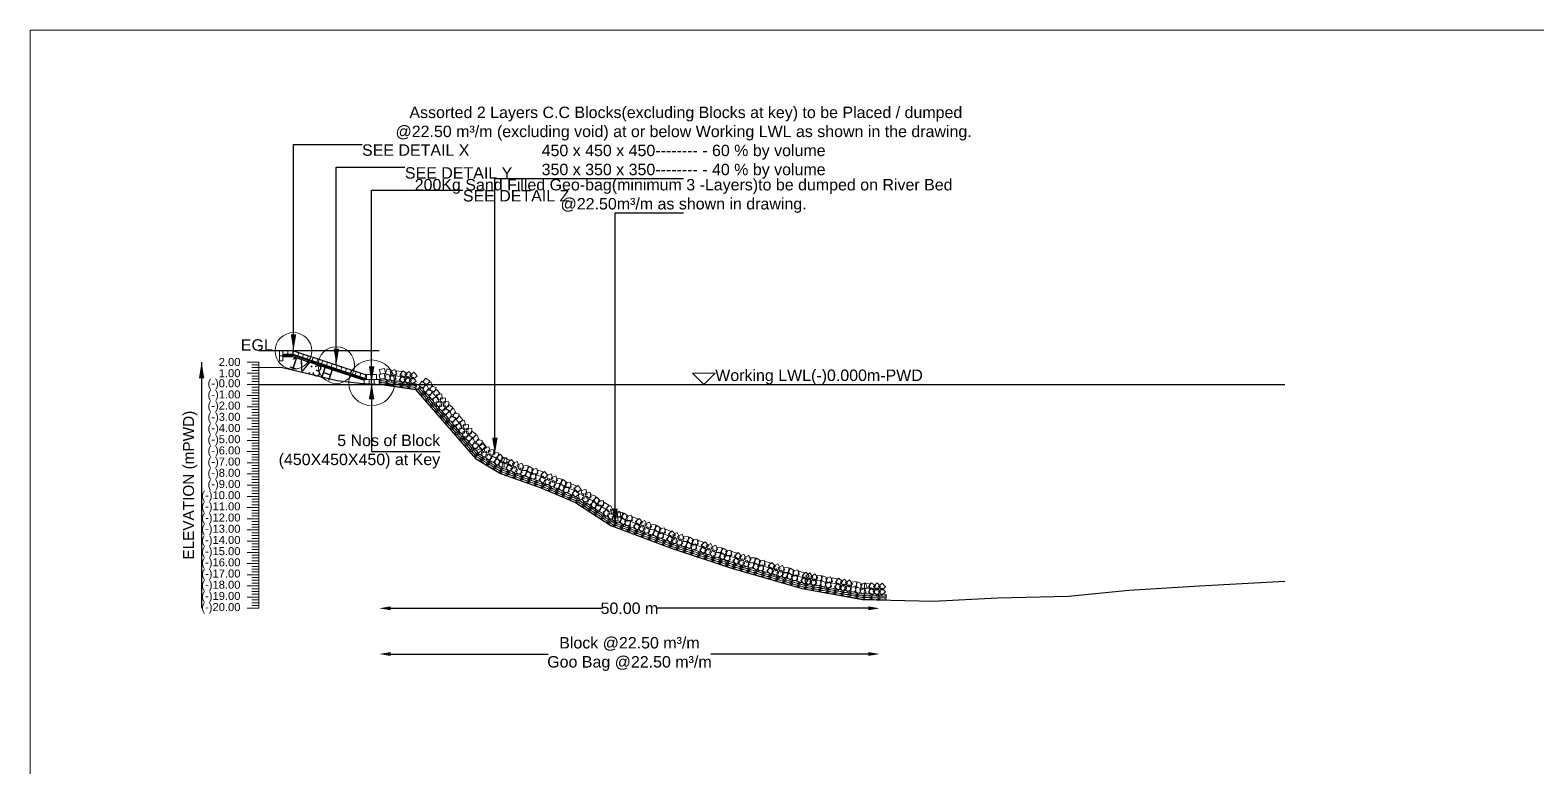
# Model space of a CAD drawing. Header units: inches. Extents: x 89000 to 845017, y -7071 to 0.
# Drawn here: x 640000 to 646595, y -3229 to 0 of the extents above; entities that cross this region are included whole.
import ezdxf

# ---------------------------------------------------------------- set-up
doc = ezdxf.new("R2010")
doc.units = ezdxf.units.IN
doc.header["$LTSCALE"] = 7
doc.header["$MEASUREMENT"] = 0
doc.header["$PDMODE"] = 3
for name, color, linetype, lineweight in [('Cross Section Labels', 7, 'Continuous', 9), ('Existing_Bed_Level for Xsection', 7, 'Continuous', 25), ('Long Section Labels', 7, 'Continuous', 9)]:
    doc.layers.add(name, color=color, linetype=linetype, lineweight=lineweight)
doc.styles.get("Standard").update_dxf_attribs({"font": 'arial.ttf'})
doc.dimstyles.new('Appron Lebeling Style', dxfattribs={"dimtxt": 50, "dimasz": 50, "dimexe": 0.18, "dimexo": 0.0625, "dimgap": 0.09, "dimtad": 0, "dimtih": 1, "dimtoh": 1, "dimdec": 4, "dimzin": 0, "dimdsep": 46, "dimtxsty": 'Standard', "dimcen": 0.09, "dimse1": 1, "dimse2": 1, "dimadec": 0, "dimazin": 0, "dimtfac": 1, "dimtdec": 4, "dimtofl": 0, "dimtmove": 0, "dimatfit": 3, "dimfxl": 1, "dimtolj": 1, "dimtzin": 0, "dimarcsym": 0})
doc.dimstyles.get("Standard").update_dxf_attribs({"dimtxt": 0.18, "dimasz": 0.18, "dimexe": 0.18, "dimexo": 0.0625, "dimgap": 0.09, "dimtad": 0, "dimtih": 1, "dimtoh": 1, "dimdec": 4, "dimzin": 0, "dimdsep": 46, "dimtxsty": 'Standard', "dimcen": 0.09, "dimadec": 0, "dimazin": 0, "dimtfac": 1, "dimtdec": 4, "dimtofl": 0, "dimtmove": 0, "dimatfit": 3, "dimfxl": 1, "dimtolj": 1, "dimtzin": 0, "dimarcsym": 0})

# ---------------------------------------------------------------- blocks, each defined once
blk = doc.blocks.new('*D329')
at = {"layer": 'Cross Section Labels', "color": 0, "lineweight": -2, "transparency": 16777216}
for p, q in [((641576.7, -2530.9), (642499, -2530.9)), ((643666.3, -2530.9), (642744.1, -2530.9))]:
    blk.add_line(p, q, dxfattribs=at)
at = {"layer": 'Cross Section Labels', "color": 0, "transparency": 16777216}
for points in [[(641576.7, -2522.5), (641576.7, -2539.2), (641526.7, -2530.9)], [(643666.3, -2522.5), (643666.3, -2539.2), (643716.3, -2530.9)]]:
    blk.add_solid(points, dxfattribs=at)
at = {"layer": 'Defpoints', "color": 0, "transparency": 16777216}
for p in [(641526.7, -1550.9), (643716.3, -2493.7), (643716.3, -2530.9)]:
    blk.add_point(p, dxfattribs=at)
at = {"layer": 'Cross Section Labels', "color": 0, "transparency": 16777216, "insert": (642621.5, -2530.9), "char_height": 50, "attachment_point": 5}
blk.add_mtext('\\A1;50.00 m', dxfattribs=at)
blk = doc.blocks.new('*D330')
at = {"layer": 'Cross Section Labels', "color": 0, "lineweight": -2, "transparency": 16777216}
for p, q in [((641576.7, -2730.9), (642265.9, -2730.9)), ((643666.3, -2730.9), (642977.2, -2730.9))]:
    blk.add_line(p, q, dxfattribs=at)
at = {"layer": 'Cross Section Labels', "color": 0, "transparency": 16777216}
for points in [[(641576.7, -2722.5), (641576.7, -2739.2), (641526.7, -2730.9)], [(643666.3, -2722.5), (643666.3, -2739.2), (643716.3, -2730.9)]]:
    blk.add_solid(points, dxfattribs=at)
at = {"layer": 'Defpoints', "color": 0, "transparency": 16777216}
for p in [(641526.7, -1550.9), (643716.3, -2493.7), (643716.3, -2730.9)]:
    blk.add_point(p, dxfattribs=at)
at = {"layer": 'Cross Section Labels', "color": 0, "transparency": 16777216, "insert": (642621.5, -2730.9), "char_height": 50, "attachment_point": 5}
blk.add_mtext('\\A1;Block @22.50 m³/m ^JGoo Bag @22.50 m³/m ', dxfattribs=at)

msp = doc.modelspace()

# ---------------------------------------------------------------- linework, layer by layer
at = {"layer": 'Cross Section Labels'}
for points in [[(640000, 0), (650000, 0), (650000, -7071), (640000, -7071)], [(642946.73561, -1550.87), (642996.73561, -1500.87), (642896.73561, -1500.87)]]:
    msp.add_lwpolyline(points, close=True, dxfattribs=at)
for centre, radius in [((641151.88561, -1403.87), 80), ((641339.31061, -1466.345), 80), ((641493.66061, -1543.52), 100)]:
    msp.add_circle(centre, radius, dxfattribs=at)
at = {"layer": 'Existing_Bed_Level for Xsection'}
for points in [[(641526.73561, -1403.87), (641000, -1403.87)], [(641471.61061, -1510.445), (641154.14868, -1404.62436), (641151.88561, -1403.87), (641149.50013, -1403.87), (641105.40013, -1403.87)], [(641105.40013, -1418.57), (641149.50013, -1418.57), (641471.61061, -1525.94016)], [(641105.40013, -1423.47), (641148.70497, -1423.47), (641464.75497, -1528.82)], [(641105.40013, -1428.37), (641147.90981, -1428.37), (641460.58561, -1532.59527)], [(641000, -1476.586), (641097.99732, -1475.802), (641244.99331, -1510.102), (641342.99063, -1533.475), (641440.98795, -1545.725), (641538.98527, -1551.605), (641685.98126, -1572.675), (641783.97858, -1685.375), (641948.36064, -1874.76), (642057.42595, -1940.42), (642230.32988, -2002.16), (642384.9399, -2067.82), (642539.59743, -2168.27), (642803.47045, -2267.74), (643067.34348, -2354.47), (643376.75694, -2444.63), (643640.62641, -2491.67), (643950.12033, -2500), (644232.03861, -2484.81), (644541.39947, -2477.95), (644805.27214, -2451.98), (645114.70341, -2432.38), (645487.72301, -2411.8)], [(641000, -1550.87), (645487.72301, -1550.87)]]:
    msp.add_lwpolyline(points, dxfattribs=at)
at = {"layer": 'Long Section Labels'}
for points in [[(641105.40013, -1403.87), (641090.70013, -1403.87), (641090.70013, -1425.92), (641105.40013, -1425.92)], [(641105.40013, -1425.92), (641090.70013, -1425.92), (641090.70013, -1447.97), (641105.40013, -1447.97)], [(641127.45013, -1403.87), (641105.40013, -1403.87), (641105.40013, -1418.57), (641127.45013, -1418.57)], [(641149.50013, -1403.87), (641127.45013, -1403.87), (641127.45013, -1418.57), (641149.50013, -1418.57)], [(641175.06714, -1411.59718), (641154.14868, -1404.62436), (641149.50013, -1418.57), (641170.41859, -1425.54282)], [(641195.98561, -1418.57), (641175.06714, -1411.59718), (641170.41859, -1425.54282), (641191.33706, -1432.51564)], [(641216.90408, -1425.54282), (641195.98561, -1418.57), (641191.33706, -1432.51564), (641212.25553, -1439.48847)], [(641237.82254, -1432.51564), (641216.90408, -1425.54282), (641212.25553, -1439.48847), (641233.17399, -1446.46129)], [(641258.74101, -1439.48847), (641237.82254, -1432.51564), (641233.17399, -1446.46129), (641254.09246, -1453.43411)], [(641279.65948, -1446.46129), (641258.74101, -1439.48847), (641254.09246, -1453.43411), (641275.01093, -1460.40693)], [(641300.57794, -1453.43411), (641279.65948, -1446.46129), (641275.01093, -1460.40693), (641295.92939, -1467.37976)], [(641321.49641, -1460.40693), (641300.57794, -1453.43411), (641295.92939, -1467.37976), (641316.84786, -1474.35258)], [(641342.41488, -1467.37976), (641321.49641, -1460.40693), (641316.84786, -1474.35258), (641337.76633, -1481.3254)], [(641363.33334, -1474.35258), (641342.41488, -1467.37976), (641337.76633, -1481.3254), (641358.68479, -1488.29822)], [(641384.25181, -1481.3254), (641363.33334, -1474.35258), (641358.68479, -1488.29822), (641379.60326, -1495.27104)], [(641405.17028, -1488.29822), (641384.25181, -1481.3254), (641379.60326, -1495.27104), (641400.52173, -1502.24387)], [(641426.08874, -1495.27104), (641405.17028, -1488.29822), (641400.52173, -1502.24387), (641421.44019, -1509.21669)], [(641447.00721, -1502.24387), (641426.08874, -1495.27104), (641421.44019, -1509.21669), (641442.35866, -1516.18951)], [(641467.92568, -1509.21669), (641447.00721, -1502.24387), (641442.35866, -1516.18951), (641463.27713, -1523.16233)], [(641493.66061, -1506.77), (641471.61061, -1506.77), (641471.61061, -1528.82), (641493.66061, -1528.82)], [(641515.71061, -1506.77), (641493.66061, -1506.77), (641493.66061, -1528.82), (641515.71061, -1528.82)], [(641548.48588, -1502.56662), (641526.88453, -1506.992), (641531.30991, -1528.59336), (641552.91127, -1524.16797)], [(641549.80654, -1480.5562), (641528.20519, -1484.98159), (641532.63057, -1506.58294), (641554.23193, -1502.15755)], [(641579.16167, -1513.10789), (641558.88997, -1504.43259), (641550.21468, -1524.70429), (641570.48637, -1533.37959)], [(641582.29028, -1491.28097), (641562.01858, -1482.60568), (641553.34329, -1502.87737), (641573.61498, -1511.55267)], [(641592.65515, -1507.70289), (641572.18328, -1515.89463), (641580.37502, -1536.36651), (641600.8469, -1528.17477)], [(641595.78376, -1485.87597), (641575.31189, -1494.06772), (641583.50363, -1514.53959), (641603.97551, -1506.34785)], [(641620.81977, -1515.81416), (641598.99285, -1512.68555), (641595.86424, -1534.51246), (641617.69116, -1537.64107)], [(641623.94838, -1493.98724), (641602.12146, -1490.85863), (641598.99285, -1512.68555), (641620.81977, -1515.81416)], [(641645.64844, -1526.42493), (641628.30193, -1512.8124), (641614.6894, -1530.15891), (641632.03591, -1543.77144)], [(641648.77705, -1504.59801), (641631.43054, -1490.98548), (641617.81801, -1508.33199), (641635.16452, -1521.94452)], [(641654.21425, -1515.98745), (641636.56276, -1529.20212), (641649.77743, -1546.85361), (641667.42892, -1533.63894)], [(641657.34286, -1494.16053), (641639.69137, -1507.37521), (641652.90604, -1525.02669), (641670.55753, -1511.81202)], [(641692.38621, -1514.92834), (641679.15748, -1497.28738), (641661.51653, -1510.51611), (641674.74525, -1528.15706)], [(641482.63561, -1528.82), (641460.58561, -1528.82), (641460.58561, -1550.87), (641482.63561, -1550.87)], [(641504.68561, -1528.82), (641482.63561, -1528.82), (641482.63561, -1550.87), (641504.68561, -1550.87)], [(641526.73561, -1528.82), (641504.68561, -1528.82), (641504.68561, -1550.87), (641526.73561, -1550.87)], [(641689.2576, -1536.75526), (641676.02887, -1519.1143), (641658.38792, -1532.34302), (641671.61664, -1549.98398)], [(641731.48452, -1549.53772), (641713.19998, -1537.21383), (641700.8761, -1555.49837), (641719.16064, -1567.82226)], [(641745.39079, -1574.23427), (641735.72581, -1554.41533), (641715.90686, -1564.08031), (641725.57185, -1583.89926)], [(641748.12377, -1535.0692), (641729.83923, -1522.74532), (641717.51535, -1541.02986), (641735.79989, -1553.35374)], [(641759.13417, -1578.96795), (641738.28875, -1571.77971), (641731.10051, -1592.62513), (641751.94594, -1599.81337)], [(641762.03004, -1559.76576), (641752.36506, -1539.94681), (641732.54611, -1549.6118), (641742.21109, -1569.43074)], [(641775.77342, -1564.49943), (641754.928, -1557.31119), (641747.73976, -1578.15662), (641768.58519, -1585.34486)], [(641791.77899, -1589.05264), (641777.31047, -1572.41339), (641760.67122, -1586.88191), (641775.13974, -1603.52115)], [(641775.13974, -1603.52115), (641760.67122, -1586.88191), (641744.03198, -1601.35042), (641758.50049, -1617.98967)], [(641786.98697, -1627.78419), (641782.76353, -1606.14244), (641761.12178, -1610.36588), (641765.34522, -1632.00763)], [(641800.29269, -1625.48818), (641778.29679, -1623.94449), (641776.75309, -1645.94038), (641798.74899, -1647.48408)], [(641803.62621, -1613.31567), (641799.40278, -1591.67393), (641777.76103, -1595.89737), (641781.98447, -1617.53911)], [(641813.22688, -1664.11518), (641814.75306, -1642.11806), (641792.75594, -1640.59188), (641791.22976, -1662.589)], [(641816.93193, -1611.01967), (641794.93604, -1609.47597), (641793.39234, -1631.47187), (641815.38824, -1633.01556)], [(641829.86612, -1649.64666), (641831.3923, -1627.64955), (641809.39518, -1626.12336), (641807.869, -1648.12048)], [(641849.43349, -1651.60223), (641831.15994, -1639.26206), (641818.81977, -1657.53562), (641837.09333, -1669.87578)], [(641832.78136, -1666.05592), (641814.50781, -1653.71575), (641802.16764, -1671.9893), (641820.4412, -1684.32947)], [(641846.66562, -1690.76485), (641837.0183, -1670.9373), (641817.19075, -1680.58463), (641826.83808, -1700.41218)], [(641860.40478, -1695.51077), (641839.56577, -1688.30396), (641832.35897, -1709.14298), (641853.19798, -1716.34978)], [(641863.31775, -1676.31117), (641853.67043, -1656.48362), (641833.84288, -1666.13094), (641843.49021, -1685.95849)], [(641876.38847, -1720.07822), (641861.93478, -1703.42609), (641845.28265, -1717.87978), (641859.73634, -1734.53191)], [(641877.05691, -1681.05708), (641856.2179, -1673.85028), (641849.0111, -1694.68929), (641869.85011, -1701.89609)], [(641893.0406, -1705.62454), (641878.58691, -1688.97241), (641861.93478, -1703.42609), (641876.38847, -1720.07822)], [(641904.86621, -1729.89811), (641900.66205, -1708.25262), (641879.01655, -1712.45677), (641883.22071, -1734.10227)], [(641888.21408, -1744.3518), (641884.00992, -1722.7063), (641862.36442, -1726.91046), (641866.56858, -1748.55596)], [(641901.52184, -1742.06765), (641879.52733, -1740.50436), (641877.96403, -1762.49887), (641899.95855, -1764.06216)], [(641914.42161, -1780.70615), (641915.96739, -1758.7104), (641893.97164, -1757.16463), (641892.42586, -1779.16038)], [(641918.17397, -1727.61396), (641896.17946, -1726.05067), (641894.61616, -1748.04518), (641916.61068, -1749.60848)], [(641933.95717, -1782.62083), (641915.68362, -1770.28066), (641903.34345, -1788.55421), (641921.617, -1800.89438)], [(641931.07374, -1766.25247), (641932.61952, -1744.25672), (641910.62377, -1742.71094), (641909.07799, -1764.70669)], [(641950.6093, -1768.16714), (641932.33575, -1755.82697), (641919.99558, -1774.10053), (641938.26913, -1786.44069)], [(641964.49356, -1792.87608), (641954.84624, -1773.04853), (641935.01869, -1782.69585), (641944.66602, -1802.5234)], [(641947.84143, -1807.32976), (641938.19411, -1787.50221), (641918.36656, -1797.14954), (641928.01389, -1816.97709)], [(641961.58059, -1812.07568), (641940.74158, -1804.86887), (641933.53478, -1825.70789), (641954.37379, -1832.91469)], [(641977.56428, -1836.64313), (641963.11059, -1819.991), (641946.45846, -1834.44469), (641960.91215, -1851.09682)], [(641978.23272, -1797.62199), (641957.39371, -1790.41519), (641950.18691, -1811.2542), (641971.02592, -1818.461)], [(641983.10678, -1848.91931), (641972.42166, -1829.6312), (641953.13356, -1840.31632), (641963.81868, -1859.60442)], [(641994.21641, -1822.18945), (641979.76272, -1805.53732), (641963.11059, -1819.991), (641977.56428, -1836.64313)], [(641994.47952, -1830.02848), (641983.7944, -1810.74038), (641964.5063, -1821.42549), (641975.19142, -1840.7136)], [(641995.05805, -1842.63593), (641973.65637, -1847.94349), (641978.96393, -1869.34518), (642000.36562, -1864.03761)], [(642006.4308, -1823.7451), (641985.02911, -1829.05267), (641990.33668, -1850.45436), (642011.73836, -1845.14679)], [(642030.63559, -1856.50889), (642025.31098, -1835.11144), (642003.91353, -1840.43605), (642009.23814, -1861.8335)], [(642049.80714, -1852.29513), (642028.6153, -1846.20346), (642022.52363, -1867.3953), (642043.71547, -1873.48697)], [(642019.26285, -1875.39972), (642013.93824, -1854.00226), (641992.54079, -1859.32687), (641997.8654, -1880.72433)], [(642038.4344, -1871.18595), (642017.24256, -1865.09428), (642011.15089, -1886.28612), (642032.34273, -1892.37779)], [(642059.2725, -1890.39734), (642043.97203, -1874.51974), (642028.09443, -1889.82021), (642043.3949, -1905.69781)], [(642070.64524, -1871.50652), (642055.34478, -1855.62892), (642039.46718, -1870.92939), (642054.76764, -1886.80699)], [(642073.80576, -1890.66693), (642051.7597, -1890.25005), (642051.34283, -1912.29611), (642073.38889, -1912.71298)], [(642089.63354, -1901.97164), (642068.86769, -1894.55663), (642061.45269, -1915.32248), (642082.21853, -1922.73748)], [(642085.1785, -1871.7761), (642063.13244, -1871.35923), (642062.71557, -1893.40529), (642084.76163, -1893.82216)], [(642097.04854, -1881.20579), (642076.2827, -1873.79079), (642068.86769, -1894.55663), (642089.63354, -1901.97164)], [(642111.85008, -1917.31688), (642097.56378, -1900.52093), (642080.76783, -1914.80724), (642095.05413, -1931.60319)], [(642119.26509, -1896.55104), (642104.97878, -1879.75509), (642088.18283, -1894.04139), (642102.46914, -1910.83734)], [(642122.32384, -1908.79548), (642102.39322, -1918.22802), (642111.82575, -1938.15864), (642131.75638, -1928.72611)], [(642129.73885, -1888.02964), (642109.80822, -1897.46217), (642119.24076, -1917.3928), (642139.17138, -1907.96026)], [(642159.9414, -1915.36357), (642150.493, -1895.44047), (642130.56989, -1904.88887), (642140.01829, -1924.81198)], [(642177.90204, -1907.44401), (642155.92427, -1905.66067), (642154.14093, -1927.63844), (642176.1187, -1929.42178)], [(642202.12592, -1922.15822), (642183.98932, -1909.61764), (642171.44874, -1927.75424), (642189.58534, -1940.29482)], [(642152.5264, -1936.12942), (642143.07799, -1916.20631), (642123.15489, -1925.65471), (642132.60329, -1945.57782)], [(642170.48704, -1928.20985), (642148.50927, -1926.42652), (642146.72593, -1948.40428), (642168.7037, -1950.18762)], [(642194.71092, -1942.92406), (642176.57431, -1930.38348), (642164.03374, -1948.52009), (642182.17034, -1961.06066)], [(642209.0108, -1940.31609), (642187.31718, -1944.26444), (642191.26554, -1965.95806), (642212.95915, -1962.00971)], [(642216.42581, -1919.55025), (642194.73219, -1923.4986), (642198.68054, -1945.19222), (642220.37416, -1941.24386)], [(642234.99444, -1953.87666), (642214.22859, -1946.46166), (642206.81359, -1967.2275), (642227.57943, -1974.6425)], [(642242.40944, -1933.11082), (642221.6436, -1925.69581), (642214.22859, -1946.46166), (642234.99444, -1953.87666)], [(642257.21098, -1969.2219), (642242.92468, -1952.42595), (642226.12873, -1966.71226), (642240.41503, -1983.50821)], [(642264.62599, -1948.45606), (642250.33968, -1931.66011), (642233.54373, -1945.94642), (642247.83004, -1962.74237)], [(642270.05014, -1962.96081), (642249.60101, -1971.20917), (642257.84936, -1991.6583), (642278.2985, -1983.40995)], [(642278.66932, -1942.66519), (642258.22018, -1950.91355), (642266.46854, -1971.36268), (642286.91767, -1963.11433)], [(642298.59898, -1992.0177), (642290.33434, -1971.57513), (642269.89178, -1979.83977), (642278.15642, -2000.28233)], [(642307.21815, -1971.72207), (642298.95351, -1951.27951), (642278.51095, -1959.54415), (642286.77559, -1979.98671)], [(642325.61202, -1964.86864), (642303.77653, -1961.80043), (642300.70833, -1983.63592), (642322.54382, -1986.70413)], [(642348.932, -1980.97712), (642331.56146, -1967.39526), (642317.9796, -1984.76579), (642335.35014, -1998.34766)], [(642316.99285, -1985.16427), (642295.15736, -1982.09606), (642292.08915, -2003.93155), (642313.92464, -2006.99976)], [(642340.31282, -2001.27274), (642322.94229, -1987.69088), (642309.36043, -2005.06142), (642326.73096, -2018.64328)], [(642354.74096, -1999.50726), (642332.85325, -2002.17754), (642335.52353, -2024.06525), (642357.41125, -2021.39497)], [(642363.36014, -1979.21163), (642341.47242, -1981.88191), (642344.14271, -2003.76963), (642366.03042, -2001.09935)], [(642379.88527, -2014.5672), (642359.58965, -2005.94803), (642350.97047, -2026.24365), (642371.2661, -2034.86283)], [(642388.50444, -1994.27158), (642368.20882, -1985.65241), (642359.58965, -2005.94803), (642379.88527, -2014.5672)], [(642401.16438, -2031.18801), (642387.8869, -2013.58372), (642370.28261, -2026.8612), (642383.56009, -2044.46549)], [(642409.78356, -2010.89238), (642396.50607, -1993.28809), (642378.90178, -2006.56558), (642392.17927, -2024.16986)], [(642419.43395, -2028.68735), (642397.86368, -2033.26182), (642402.43815, -2054.83209), (642424.00842, -2050.25762)], [(642431.44444, -2010.19544), (642409.87416, -2014.76991), (642414.44863, -2036.34018), (642436.01891, -2031.76571)], [(642442.50709, -2062.2577), (642437.91545, -2040.69107), (642416.34882, -2045.28272), (642420.94047, -2066.84934)], [(642454.51758, -2043.76579), (642449.92594, -2022.19916), (642428.35931, -2026.79081), (642432.95096, -2048.35743)], [(642473.8217, -2040.20841), (642452.84998, -2033.39744), (642446.03901, -2054.36916), (642467.01073, -2061.18013)], [(642493.99238, -2060.11941), (642479.2424, -2043.72915), (642462.85214, -2058.47913), (642477.60213, -2074.86939)], [(642461.81122, -2058.70032), (642440.83949, -2051.88935), (642434.02852, -2072.86107), (642455.00024, -2079.67204)], [(642481.9819, -2078.61132), (642467.23191, -2062.22106), (642450.84166, -2076.97104), (642465.59164, -2093.3613)], [(642496.4975, -2079.37647), (642474.47849, -2078.20785), (642473.30987, -2100.22687), (642495.32888, -2101.39548)], [(642508.50799, -2060.88456), (642486.48898, -2059.71595), (642485.32036, -2081.73496), (642507.33937, -2082.90357)], [(642518.64679, -2098.57144), (642500.15488, -2086.56096), (642488.1444, -2105.05287), (642506.63631, -2117.06335)], [(642530.65728, -2080.07953), (642512.16537, -2068.06905), (642500.15488, -2086.56096), (642518.64679, -2098.57144)], [(642536.71867, -2118.63282), (642526.69769, -2098.99148), (642507.05634, -2109.01246), (642517.07732, -2128.65381)], [(642548.72916, -2100.14091), (642538.70817, -2080.49957), (642519.06683, -2090.52055), (642529.08781, -2110.1619)], [(642560.8878, -2094.26885), (642539.31753, -2098.84332), (642543.892, -2120.41359), (642565.46227, -2115.83912)], [(642583.96094, -2127.8392), (642579.3693, -2106.27257), (642557.80268, -2110.86422), (642562.39432, -2132.43084)], [(642592.38423, -2111.68306), (642570.44109, -2109.51488), (642568.27291, -2131.45802), (642590.21605, -2133.62621)], [(642548.87732, -2112.76076), (642527.30704, -2117.33523), (642531.88151, -2138.9055), (642553.45179, -2134.33103)], [(642571.95046, -2146.33111), (642567.35881, -2124.76448), (642545.79219, -2129.35613), (642550.38383, -2150.92275)], [(642584.60649, -2132.31578), (642562.66335, -2130.1476), (642560.49517, -2152.09075), (642582.43831, -2154.25893)], [(642608.56881, -2147.4522), (642590.65474, -2134.59574), (642577.79828, -2152.50982), (642595.71236, -2165.36627)], [(642616.34656, -2126.81948), (642598.43249, -2113.96302), (642585.57603, -2131.87709), (642603.4901, -2144.73355)], [(642622.9122, -2145.09521), (642601.15273, -2148.66282), (642604.72034, -2170.42229), (642626.47981, -2166.85469)], [(642630.68995, -2124.46249), (642608.93047, -2128.0301), (642612.49808, -2149.78957), (642634.25756, -2146.22196)], [(642648.65423, -2159.10901), (642628.0215, -2151.33126), (642620.24376, -2171.96399), (642640.87648, -2179.74173)], [(642656.43197, -2138.47629), (642635.79925, -2130.69854), (642628.0215, -2151.33126), (642648.65423, -2159.10901)], [(642670.59847, -2174.8412), (642656.60867, -2157.79749), (642639.56496, -2171.78728), (642653.55476, -2188.831)], [(642678.37621, -2154.20848), (642664.38642, -2137.16477), (642647.3427, -2151.15456), (642661.3325, -2168.19827)], [(642681.21994, -2166.50464), (642661.12709, -2175.58648), (642670.20893, -2195.67933), (642690.30178, -2186.59749)], [(642688.99768, -2145.87192), (642668.90483, -2154.95376), (642677.98668, -2175.04661), (642698.07953, -2165.96477)], [(642710.93888, -2194.36362), (642701.84104, -2174.278), (642681.75543, -2183.37584), (642690.85327, -2203.46146)], [(642718.71663, -2173.73089), (642709.61879, -2153.64528), (642689.53318, -2162.74312), (642698.63102, -2182.82873)], [(642736.81328, -2166.12727), (642714.87014, -2163.95909), (642712.70196, -2185.90223), (642734.6451, -2188.07041)], [(642760.77561, -2181.26369), (642742.86154, -2168.40723), (642730.00508, -2186.3213), (642747.91915, -2199.17776)], [(642729.03554, -2186.75999), (642707.0924, -2184.59181), (642704.92422, -2206.53495), (642726.86736, -2208.70314)], [(642752.99787, -2201.89641), (642735.08379, -2189.03995), (642722.22734, -2206.95402), (642740.14141, -2219.81048)], [(642767.34125, -2199.53942), (642745.58178, -2203.10703), (642749.14939, -2224.8665), (642770.90886, -2221.29889)], [(642775.119, -2178.9067), (642753.35953, -2182.47431), (642756.92713, -2204.23378), (642778.68661, -2200.66617)], [(642793.08328, -2213.55322), (642772.45055, -2205.77547), (642764.67281, -2226.40819), (642785.30553, -2234.18594)], [(642800.86102, -2192.9205), (642780.2283, -2185.14275), (642772.45055, -2205.77547), (642793.08328, -2213.55322)], [(642815.02752, -2229.28541), (642801.03772, -2212.2417), (642783.99401, -2226.23149), (642797.98381, -2243.2752)], [(642822.80526, -2208.65269), (642808.81547, -2191.60897), (642791.77176, -2205.59877), (642805.76155, -2222.64248)], [(642823.62034, -2220.04009), (642803.93578, -2229.97592), (642813.87162, -2249.66048), (642833.55617, -2239.72464)], [(642830.50539, -2199.09257), (642810.82083, -2209.0284), (642820.75666, -2228.71296), (642840.44122, -2218.77712)], [(642854.50757, -2246.5979), (642844.55606, -2226.92126), (642824.87943, -2236.87276), (642834.83093, -2256.5494)], [(642861.39262, -2225.65038), (642851.44111, -2205.97374), (642831.76448, -2215.92524), (642841.71598, -2235.60188)], [(642872.26121, -2238.22459), (642850.24524, -2237.00018), (642849.02082, -2259.01616), (642871.0368, -2260.24057)], [(642879.14626, -2217.27707), (642857.13028, -2216.05266), (642855.90587, -2238.06864), (642877.92185, -2239.29305)], [(642896.8511, -2252.31863), (642878.40175, -2240.24287), (642866.32598, -2258.69222), (642884.77533, -2270.76798)], [(642903.73614, -2231.37111), (642885.2868, -2219.29535), (642873.21103, -2237.7447), (642891.66038, -2249.82046)], [(642917.96516, -2228.4007), (642896.37885, -2232.89891), (642900.87706, -2254.48521), (642922.46337, -2249.987)], [(642944.28491, -2241.29677), (642923.33739, -2234.41172), (642916.45234, -2255.35924), (642937.39986, -2262.24429)], [(642966.88414, -2256.07264), (642952.17574, -2239.64506), (642935.74816, -2254.35346), (642950.45656, -2270.78104)], [(642911.08011, -2249.34822), (642889.4938, -2253.84643), (642893.99201, -2275.43273), (642915.57832, -2270.93452)], [(642937.39986, -2262.24429), (642916.45234, -2255.35924), (642909.5673, -2276.30676), (642930.51482, -2283.19181)], [(642959.99909, -2277.02016), (642945.29069, -2260.59258), (642928.86311, -2275.30098), (642943.57151, -2291.72856)], [(642970.25298, -2268.23542), (642950.56843, -2278.17126), (642960.50426, -2297.85581), (642980.18882, -2287.91998)], [(642977.13803, -2247.2879), (642957.45348, -2257.22374), (642967.38931, -2276.90829), (642987.07386, -2266.97246)], [(643001.14021, -2294.79323), (642991.18871, -2275.11659), (642971.51207, -2285.0681), (642981.46358, -2304.74474)], [(643008.02526, -2273.84571), (642998.07376, -2254.16907), (642978.39712, -2264.12058), (642988.34862, -2283.79722)], [(643018.89386, -2286.41993), (642996.87788, -2285.19552), (642995.65347, -2307.2115), (643017.66945, -2308.43591)], [(643025.77891, -2265.47241), (643003.76293, -2264.248), (643002.53852, -2286.26398), (643024.55449, -2287.48839)], [(643043.48374, -2300.51397), (643025.03439, -2288.43821), (643012.95863, -2306.88755), (643031.40797, -2318.96332)], [(643050.36879, -2279.56645), (643031.91944, -2267.49069), (643019.84368, -2285.94003), (643038.29302, -2298.0158)], [(643057.71275, -2297.54355), (643036.12645, -2302.04176), (643040.62466, -2323.62807), (643062.21096, -2319.12986)], [(643064.5978, -2276.59603), (643043.01149, -2281.09424), (643047.5097, -2302.68055), (643069.09601, -2298.18234)], [(643084.03251, -2310.43962), (643063.08499, -2303.55457), (643056.19994, -2324.50209), (643077.14746, -2331.38714)], [(643090.91756, -2289.4921), (643069.97004, -2282.60705), (643063.08499, -2303.55457), (643084.03251, -2310.43962)], [(643105.61401, -2323.89616), (643090.35539, -2307.97834), (643074.43757, -2323.23696), (643089.69619, -2339.15478)], [(643111.78261, -2302.72659), (643096.52399, -2286.80877), (643080.60617, -2302.06739), (643095.86479, -2317.98521)], [(643121.73179, -2293.59818), (643102.39655, -2304.19777), (643112.99614, -2323.533), (643132.33138, -2312.93341)], [(643153.50442, -2319.09009), (643142.88944, -2299.76331), (643123.56265, -2310.37829), (643134.17764, -2329.70508)], [(643115.56318, -2314.76775), (643096.22795, -2325.36734), (643106.82754, -2344.70257), (643126.16277, -2334.10298)], [(643147.33582, -2340.25967), (643136.72084, -2320.93288), (643117.39405, -2331.54787), (643128.00903, -2350.87465)], [(643164.7944, -2331.28738), (643142.74952, -2330.81248), (643142.27462, -2352.85736), (643164.3195, -2353.33226)], [(643170.963, -2310.1178), (643148.91812, -2309.6429), (643148.44322, -2331.68779), (643170.4881, -2332.16269)], [(643189.84942, -2344.53692), (643171.00003, -2333.09564), (643159.55874, -2351.94503), (643178.40814, -2363.38631)], [(643196.01802, -2323.36734), (643177.16863, -2311.92606), (643165.72735, -2330.77545), (643184.57674, -2342.21674)], [(643203.96917, -2341.08427), (643182.54835, -2346.31406), (643187.77814, -2367.73488), (643209.19897, -2362.50509)], [(643210.13777, -2319.91469), (643188.71695, -2325.14449), (643193.94674, -2346.56531), (643215.36757, -2341.33552)], [(643230.71232, -2353.07769), (643209.54274, -2346.90909), (643203.37414, -2368.07866), (643224.54371, -2374.24727)], [(643236.88092, -2331.90812), (643215.71135, -2325.73952), (643209.54274, -2346.90909), (643230.71232, -2353.07769)], [(643253.80102, -2367.07638), (643238.5424, -2351.15856), (643222.62458, -2366.41718), (643237.8832, -2382.335)], [(643259.96963, -2345.90681), (643244.711, -2329.98899), (643228.79318, -2345.24761), (643244.05181, -2361.16543)], [(643263.7502, -2357.94797), (643244.41496, -2368.54756), (643255.01455, -2387.88279), (643274.34979, -2377.2832)], [(643269.9188, -2336.7784), (643250.58357, -2347.37799), (643261.18316, -2366.71322), (643280.51839, -2356.11363)], [(643295.52283, -2383.43989), (643284.90785, -2364.1131), (643265.58106, -2374.72809), (643276.19605, -2394.05487)], [(643301.69144, -2362.27031), (643291.07645, -2342.94353), (643271.74967, -2353.55851), (643282.36465, -2372.8853)], [(643312.98142, -2374.4676), (643290.93653, -2373.9927), (643290.46163, -2396.03758), (643312.50651, -2396.51248)], [(643319.15002, -2353.29802), (643297.10513, -2352.82312), (643296.63023, -2374.86801), (643318.67512, -2375.34291)], [(643344.20504, -2366.54757), (643325.35564, -2355.10628), (643313.91436, -2373.95567), (643332.76375, -2385.39696)], [(643358.32479, -2363.09491), (643336.90396, -2368.32471), (643342.13376, -2389.74553), (643363.55458, -2384.51574)], [(643385.06793, -2375.08834), (643363.89836, -2368.91974), (643357.72976, -2390.08931), (643378.89933, -2396.25791)], [(643408.15664, -2389.08703), (643392.89802, -2373.16921), (643376.9802, -2388.42783), (643392.23882, -2404.34565)], [(643338.03643, -2387.71714), (643319.18704, -2376.27586), (643307.74576, -2395.12525), (643326.59515, -2406.56653)], [(643352.15618, -2384.26449), (643330.73536, -2389.49428), (643335.96515, -2410.91511), (643357.38598, -2405.68531)], [(643378.89933, -2396.25791), (643357.72976, -2390.08931), (643351.56115, -2411.25888), (643372.73073, -2417.42749)], [(643401.98804, -2410.2566), (643386.72942, -2394.33878), (643370.8116, -2409.5974), (643386.07022, -2425.51522)], [(643407.08444, -2397.61616), (643388.99332, -2410.22227), (643401.59943, -2428.31338), (643419.69055, -2415.70727)], [(643410.95428, -2375.9084), (643392.86316, -2388.51451), (643405.46928, -2406.60562), (643423.56039, -2393.99951)], [(643441.40049, -2419.56489), (643428.77998, -2401.48382), (643410.6989, -2414.10433), (643423.31942, -2432.1854)], [(643445.27033, -2397.85713), (643432.64982, -2379.77606), (643414.56875, -2392.39657), (643427.18926, -2410.47764)], [(643457.7997, -2408.7774), (643435.8304, -2410.66221), (643437.71521, -2432.63151), (643459.68451, -2430.7467)], [(643461.66954, -2387.06964), (643439.70024, -2388.95445), (643441.58505, -2410.92375), (643463.55435, -2409.03894)], [(643484.12771, -2419.27217), (643464.16309, -2409.9118), (643454.80272, -2429.87642), (643474.76734, -2439.23679)], [(643487.99755, -2397.56441), (643468.03293, -2388.20404), (643458.67256, -2408.16866), (643478.63718, -2417.52903)], [(643497.79737, -2414.32965), (643477.05849, -2421.81974), (643484.54858, -2442.55862), (643505.28746, -2435.06854)], [(643501.66722, -2392.6219), (643480.92834, -2400.11198), (643488.41842, -2420.85086), (643509.1573, -2413.36078)], [(643525.66954, -2423.39502), (643503.96178, -2419.52518), (643500.09193, -2441.23294), (643521.79969, -2445.10278)], [(643529.53938, -2401.68726), (643507.83162, -2397.81742), (643503.96178, -2419.52518), (643525.66954, -2423.39502)], [(643550.1226, -2434.84487), (643533.24955, -2420.64971), (643519.05439, -2437.52277), (643535.92744, -2451.71793)], [(643553.99244, -2413.13711), (643537.11939, -2398.94195), (643522.92423, -2415.81501), (643539.79728, -2430.01017)], [(643559.03876, -2424.70505), (643540.94764, -2437.31116), (643553.55375, -2455.40227), (643571.64487, -2442.79616)], [(643562.9086, -2402.99729), (643544.81748, -2415.6034), (643557.42359, -2433.69451), (643575.51471, -2421.0884)], [(643593.35481, -2446.65378), (643580.73429, -2428.57271), (643562.65322, -2441.19322), (643575.27373, -2459.27429)], [(643597.22465, -2424.94602), (643584.60413, -2406.86495), (643566.52306, -2419.48546), (643579.14358, -2437.56653)], [(643609.75402, -2435.86629), (643587.78472, -2437.7511), (643589.66953, -2459.7204), (643611.63883, -2457.83559)], [(643613.62386, -2414.15853), (643591.65456, -2416.04334), (643593.53937, -2438.01264), (643615.50867, -2436.12783)], [(643636.08203, -2446.36106), (643616.11741, -2437.00069), (643606.75704, -2456.96531), (643626.72166, -2466.32568)], [(643639.95187, -2424.6533), (643619.98725, -2415.29293), (643610.62688, -2435.25755), (643630.5915, -2444.61792)], [(643653.62153, -2419.71079), (643632.88265, -2427.20087), (643640.37273, -2447.93975), (643661.11162, -2440.44967)], [(643671.66964, -2423.39051), (643649.62762, -2422.79725), (643649.03436, -2444.83926), (643671.07638, -2445.43252)], [(643697.55539, -2431.0703), (643678.75617, -2419.54677), (643667.23264, -2438.34599), (643686.03186, -2449.86952)], [(643704.86174, -2419.71551), (643688.85014, -2434.8757), (643704.01033, -2450.88729), (643720.02193, -2435.72711)], [(643742.06428, -2436.30795), (643726.89134, -2420.30844), (643710.89183, -2435.48137), (643726.06476, -2451.48089)], [(643649.75169, -2441.41854), (643629.01281, -2448.90863), (643636.50289, -2469.64751), (643657.24177, -2462.15743)], [(643671.07638, -2445.43252), (643649.03436, -2444.83926), (643648.4411, -2466.88128), (643670.48312, -2467.47454)], [(643696.96213, -2453.11232), (643678.16291, -2441.58878), (643666.63938, -2460.38801), (643685.4386, -2471.91154)], [(643704.26848, -2441.75753), (643688.25688, -2456.91772), (643703.41707, -2472.92931), (643719.42867, -2457.76912)], [(643741.47102, -2458.34997), (643726.29808, -2442.35045), (643710.29857, -2457.52339), (643725.4715, -2473.5229)]]:
    msp.add_lwpolyline(points, close=True, dxfattribs=at)
for points in [[(641000, -1452.87), (640950, -1452.87)], [(641000, -1501.87), (640950, -1501.87)], [(641000, -1465.12), (640970, -1465.12)], [(641000, -1477.37), (640970, -1477.37)], [(641000, -1489.62), (640970, -1489.62)], [(641000, -1514.12), (640970, -1514.12)], [(641000, -2530.87), (641000, -2481.87), (641000, -2432.87), (641000, -2383.87), (641000, -2334.87), (641000, -2285.87), (641000, -2236.87), (641000, -2187.87), (641000, -2138.87), (641000, -2089.87), (641000, -2040.87), (641000, -1991.87), (641000, -1942.87), (641000, -1893.87), (641000, -1844.87), (641000, -1795.87), (641000, -1746.87), (641000, -1697.87), (641000, -1648.87), (641000, -1599.87), (641000, -1550.87), (641000, -1501.87), (641000, -1452.87)], [(641000, -1550.87), (640950, -1550.87)], [(641000, -1526.37), (640970, -1526.37)], [(641000, -1538.62), (640970, -1538.62)], [(641000, -1563.12), (640970, -1563.12)], [(641000, -1575.37), (640970, -1575.37)], [(641000, -1599.87), (640950, -1599.87)], [(641000, -1587.62), (640970, -1587.62)], [(641000, -1612.12), (640970, -1612.12)], [(641000, -1624.37), (640970, -1624.37)], [(641000, -1636.62), (640970, -1636.62)], [(641000, -1648.87), (640950, -1648.87)], [(641000, -1697.87), (640950, -1697.87)], [(641000, -1661.12), (640970, -1661.12)], [(641000, -1673.37), (640970, -1673.37)], [(641000, -1685.62), (640970, -1685.62)], [(641000, -1710.12), (640970, -1710.12)], [(641000, -1746.87), (640950, -1746.87)], [(641000, -1722.37), (640970, -1722.37)], [(641000, -1734.62), (640970, -1734.62)], [(641000, -1759.12), (640970, -1759.12)], [(641000, -1771.37), (640970, -1771.37)], [(641000, -1795.87), (640950, -1795.87)], [(641000, -1844.87), (640950, -1844.87)], [(641000, -1783.62), (640970, -1783.62)], [(641000, -1808.12), (640970, -1808.12)], [(641000, -1820.37), (640970, -1820.37)], [(641000, -1832.62), (640970, -1832.62)], [(641000, -1893.87), (640950, -1893.87)], [(641000, -1857.12), (640970, -1857.12)], [(641000, -1869.37), (640970, -1869.37)], [(641000, -1881.62), (640970, -1881.62)], [(641000, -1906.12), (640970, -1906.12)], [(641000, -1942.87), (640950, -1942.87)], [(641000, -1918.37), (640970, -1918.37)], [(641000, -1930.62), (640970, -1930.62)], [(641000, -1955.12), (640970, -1955.12)], [(641000, -1967.37), (640970, -1967.37)], [(641000, -1991.87), (640950, -1991.87)], [(641000, -2040.87), (640950, -2040.87)], [(641000, -1979.62), (640970, -1979.62)], [(641000, -2004.12), (640970, -2004.12)], [(641000, -2016.37), (640970, -2016.37)], [(641000, -2028.62), (640970, -2028.62)], [(641000, -2089.87), (640950, -2089.87)], [(641000, -2053.12), (640970, -2053.12)], [(641000, -2065.37), (640970, -2065.37)], [(641000, -2077.62), (640970, -2077.62)], [(641000, -2102.12), (640970, -2102.12)], [(641000, -2138.87), (640950, -2138.87)], [(641000, -2114.37), (640970, -2114.37)], [(641000, -2126.62), (640970, -2126.62)], [(641000, -2151.12), (640970, -2151.12)], [(641000, -2163.37), (640970, -2163.37)], [(641000, -2175.62), (640970, -2175.62)], [(641000, -2187.87), (640950, -2187.87)], [(641000, -2236.87), (640950, -2236.87)], [(641000, -2200.12), (640970, -2200.12)], [(641000, -2212.37), (640970, -2212.37)], [(641000, -2224.62), (640970, -2224.62)], [(641000, -2285.87), (640950, -2285.87)], [(641000, -2249.12), (640970, -2249.12)], [(641000, -2261.37), (640970, -2261.37)], [(641000, -2273.62), (640970, -2273.62)], [(641000, -2298.12), (640970, -2298.12)], [(641000, -2334.87), (640950, -2334.87)], [(641000, -2310.37), (640970, -2310.37)], [(641000, -2322.62), (640970, -2322.62)], [(641000, -2347.12), (640970, -2347.12)], [(641000, -2359.37), (640970, -2359.37)], [(641000, -2371.62), (640970, -2371.62)], [(641000, -2383.87), (640950, -2383.87)], [(641000, -2432.87), (640950, -2432.87)], [(641000, -2396.12), (640970, -2396.12)], [(641000, -2408.37), (640970, -2408.37)], [(641000, -2420.62), (640970, -2420.62)], [(641000, -2481.87), (640950, -2481.87)], [(641000, -2445.12), (640970, -2445.12)], [(641000, -2457.37), (640970, -2457.37)], [(641000, -2469.62), (640970, -2469.62)], [(641000, -2494.12), (640970, -2494.12)], [(641000, -2530.87), (640950, -2530.87)], [(641000, -2506.37), (640970, -2506.37)], [(641000, -2518.62), (640970, -2518.62)]]:
    msp.add_lwpolyline(points, dxfattribs=at)
for centre, major_axis in [((641543.57091, -1548.05472), (16.14222, -2.31378)), ((641544.75283, -1539.809), (16.14222, -2.31378)), ((641545.93475, -1531.56328), (16.14222, -2.31378)), ((641575.85535, -1552.68229), (16.14222, -2.31378)), ((641577.03726, -1544.43656), (16.14222, -2.31378)), ((641578.21918, -1536.19084), (16.14222, -2.31378)), ((641608.13978, -1557.30985), (16.14222, -2.31378)), ((641609.3217, -1549.06412), (16.14222, -2.31378)), ((641610.50362, -1540.8184), (16.14222, -2.31378)), ((641640.42422, -1561.93741), (16.14222, -2.31378)), ((641641.60614, -1553.69169), (16.14222, -2.31378)), ((641642.78805, -1545.44596), (16.14222, -2.31378)), ((641672.70865, -1566.56497), (16.14222, -2.31378)), ((641673.89057, -1558.31925), (16.14222, -2.31378)), ((641675.07249, -1550.07352), (16.14222, -2.31378)), ((641701.33496, -1583.98478), (10.70027, -12.30565)), ((641707.6209, -1578.5189), (10.70027, -12.30565)), ((641713.90683, -1573.05302), (10.70027, -12.30565)), ((641722.7355, -1608.59608), (10.70027, -12.30565)), ((641729.02144, -1603.1302), (10.70027, -12.30565)), ((641735.30738, -1597.66431), (10.70027, -12.30565)), ((641744.13604, -1633.20737), (10.70027, -12.30565)), ((641750.42198, -1627.74149), (10.70027, -12.30565)), ((641756.70792, -1622.27561), (10.70027, -12.30565)), ((641765.53659, -1657.81867), (10.70027, -12.30565)), ((641771.82252, -1652.35279), (10.70027, -12.30565)), ((641778.10846, -1646.8869), (10.70027, -12.30565)), ((641786.93713, -1682.42997), (10.70027, -12.30565)), ((641793.22307, -1676.96408), (10.70027, -12.30565)), ((641799.509, -1671.4982), (10.70027, -12.30565)), ((641808.31836, -1707.06295), (10.6893, -12.31518)), ((641814.60916, -1701.60267), (10.6893, -12.31518)), ((641820.89997, -1696.14239), (10.6893, -12.31518)), ((641835.98777, -1726.23302), (10.6893, -12.31518)), ((641842.27858, -1720.77274), (10.6893, -12.31518)), ((641829.69697, -1731.6933), (10.6893, -12.31518)), ((641851.07558, -1756.32365), (10.6893, -12.31518)), ((641857.36638, -1750.86337), (10.6893, -12.31518)), ((641863.65719, -1745.40309), (10.6893, -12.31518)), ((641872.45419, -1780.95401), (10.6893, -12.31518)), ((641878.74499, -1775.49372), (10.6893, -12.31518)), ((641885.03579, -1770.03344), (10.6893, -12.31518)), ((641893.83279, -1805.58436), (10.6893, -12.31518)), ((641900.1236, -1800.12407), (10.6893, -12.31518)), ((641906.4144, -1794.66379), (10.6893, -12.31518)), ((641915.2114, -1830.21471), (10.6893, -12.31518)), ((641921.50221, -1824.75442), (10.6893, -12.31518)), ((641927.79301, -1819.29414), (10.6893, -12.31518)), ((641936.59001, -1854.84506), (10.6893, -12.31518)), ((641942.88082, -1849.38478), (10.6893, -12.31518)), ((641949.17162, -1843.92449), (10.6893, -12.31518)), ((641958.95535, -1876.27675), (13.97081, -8.41077)), ((641963.25172, -1869.14021), (13.97081, -8.41077)), ((641967.54809, -1862.00368), (13.97081, -8.41077)), ((641986.89698, -1893.09829), (13.97081, -8.41077)), ((641991.19335, -1885.96176), (13.97081, -8.41077)), ((641995.48972, -1878.82523), (13.97081, -8.41077)), ((642014.83861, -1909.91984), (13.97081, -8.41077)), ((642019.13498, -1902.78331), (13.97081, -8.41077)), ((642023.43134, -1895.64677), (13.97081, -8.41077)), ((642047.0766, -1919.60486), (13.97081, -8.41077)), ((642051.37297, -1912.46832), (13.97081, -8.41077)), ((642042.78023, -1926.74139), (13.97081, -8.41077)), ((642071.08076, -1940.87325), (15.35749, -5.48381)), ((642073.88199, -1933.02838), (15.35749, -5.48381)), ((642076.68321, -1925.18351), (15.35749, -5.48381)), ((642101.79575, -1951.84087), (15.35749, -5.48381)), ((642104.59698, -1943.99599), (15.35749, -5.48381)), ((642107.3982, -1936.15112), (15.35749, -5.48381)), ((642132.51074, -1962.80848), (15.35749, -5.48381)), ((642135.31196, -1954.96361), (15.35749, -5.48381)), ((642138.11319, -1947.11873), (15.35749, -5.48381)), ((642163.22573, -1973.7761), (15.35749, -5.48381)), ((642166.02695, -1965.93122), (15.35749, -5.48381)), ((642168.82818, -1958.08635), (15.35749, -5.48381)), ((642193.94072, -1984.74371), (15.35749, -5.48381)), ((642196.74194, -1976.89883), (15.35749, -5.48381)), ((642199.54317, -1969.05396), (15.35749, -5.48381)), ((642230.25815, -1980.02157), (15.35749, -5.48381)), ((642224.65571, -1995.71132), (15.35749, -5.48381)), ((642227.45693, -1987.86645), (15.35749, -5.48381)), ((642255.06285, -2008.1386), (15.00974, -6.37436)), ((642258.31898, -2000.47137), (15.00974, -6.37436)), ((642261.57511, -1992.80413), (15.00974, -6.37436)), ((642285.08233, -2020.88732), (15.00974, -6.37436)), ((642288.33846, -2013.22008), (15.00974, -6.37436)), ((642291.59459, -2005.55285), (15.00974, -6.37436)), ((642315.10181, -2033.63604), (15.00974, -6.37436)), ((642318.35794, -2025.9688), (15.00974, -6.37436)), ((642321.61408, -2018.30156), (15.00974, -6.37436)), ((642345.12129, -2046.38475), (15.00974, -6.37436)), ((642348.37743, -2038.71752), (15.00974, -6.37436)), ((642351.63356, -2031.05028), (15.00974, -6.37436)), ((642378.39691, -2051.46623), (15.00974, -6.37436)), ((642381.65304, -2043.799), (15.00974, -6.37436)), ((642375.14078, -2059.13347), (15.00974, -6.37436)), ((642404.1485, -2075.32958), (13.67579, -8.88242)), ((642408.6858, -2068.34375), (13.67579, -8.88242)), ((642413.22309, -2061.35791), (13.67579, -8.88242)), ((642431.50009, -2093.09442), (13.67579, -8.88242)), ((642436.03739, -2086.10859), (13.67579, -8.88242)), ((642440.57468, -2079.12276), (13.67579, -8.88242)), ((642458.85168, -2110.85927), (13.67579, -8.88242)), ((642463.38898, -2103.87344), (13.67579, -8.88242)), ((642467.92627, -2096.8876), (13.67579, -8.88242)), ((642495.27786, -2114.65245), (13.67579, -8.88242)), ((642486.20327, -2128.62411), (13.67579, -8.88242)), ((642490.74056, -2121.63828), (13.67579, -8.88242)), ((642513.55486, -2146.38896), (13.67579, -8.88242)), ((642518.09215, -2139.40312), (13.67579, -8.88242)), ((642522.62945, -2132.41729), (13.67579, -8.88242)), ((642540.90645, -2164.1538), (13.67579, -8.88242)), ((642545.44374, -2157.16797), (13.67579, -8.88242)), ((642549.98104, -2150.18214), (13.67579, -8.88242)), ((642570.51392, -2175.47323), (15.25904, -5.75207)), ((642573.45218, -2167.67865), (15.25904, -5.75207)), ((642576.39044, -2159.88406), (15.25904, -5.75207)), ((642603.97026, -2179.18279), (15.25904, -5.75207)), ((642606.90852, -2171.38821), (15.25904, -5.75207)), ((642637.42661, -2182.89236), (15.25904, -5.75207)), ((642601.03201, -2186.97738), (15.25904, -5.75207)), ((642631.55009, -2198.48153), (15.25904, -5.75207)), ((642634.48835, -2190.68694), (15.25904, -5.75207)), ((642662.06818, -2209.98567), (15.25904, -5.75207)), ((642665.00644, -2202.19109), (15.25904, -5.75207)), ((642667.9447, -2194.39651), (15.25904, -5.75207)), ((642692.58627, -2221.48982), (15.25904, -5.75207)), ((642695.52453, -2213.69524), (15.25904, -5.75207)), ((642698.46279, -2205.90065), (15.25904, -5.75207)), ((642723.10436, -2232.99397), (15.25904, -5.75207)), ((642726.04261, -2225.19939), (15.25904, -5.75207)), ((642728.98087, -2217.4048), (15.25904, -5.75207)), ((642753.62244, -2244.49812), (15.25904, -5.75207)), ((642756.5607, -2236.70353), (15.25904, -5.75207)), ((642759.49896, -2228.90895), (15.25904, -5.75207)), ((642787.07879, -2248.20768), (15.25904, -5.75207)), ((642790.01705, -2240.4131), (15.25904, -5.75207)), ((642784.14053, -2256.00226), (15.25904, -5.75207)), ((642814.63828, -2267.02645), (15.49186, -5.09188)), ((642817.2393, -2259.11294), (15.49186, -5.09188)), ((642819.84032, -2251.19943), (15.49186, -5.09188)), ((642845.62199, -2277.2102), (15.49186, -5.09188)), ((642848.22301, -2269.29669), (15.49186, -5.09188)), ((642850.82403, -2261.38318), (15.49186, -5.09188)), ((642876.60571, -2287.39395), (15.49186, -5.09188)), ((642879.20672, -2279.48044), (15.49186, -5.09188)), ((642881.80774, -2271.56693), (15.49186, -5.09188)), ((642907.58942, -2297.5777), (15.49186, -5.09188)), ((642910.19043, -2289.66419), (15.49186, -5.09188)), ((642912.79145, -2281.75068), (15.49186, -5.09188)), ((642938.57313, -2307.76145), (15.49186, -5.09188)), ((642941.17414, -2299.84794), (15.49186, -5.09188)), ((642943.77516, -2291.93443), (15.49186, -5.09188)), ((642972.15785, -2310.03169), (15.49186, -5.09188)), ((642974.75887, -2302.11818), (15.49186, -5.09188)), ((643005.74258, -2312.30193), (15.49186, -5.09188)), ((642969.55684, -2317.9452), (15.49186, -5.09188)), ((643000.54055, -2328.12895), (15.49186, -5.09188)), ((643003.14156, -2320.21544), (15.49186, -5.09188)), ((643031.52426, -2338.3127), (15.49186, -5.09188)), ((643034.12528, -2330.39919), (15.49186, -5.09188)), ((643036.72629, -2322.48569), (15.49186, -5.09188)), ((643062.50797, -2348.49645), (15.49186, -5.09188)), ((643065.10899, -2340.58294), (15.49186, -5.09188)), ((643067.71, -2332.66944), (15.49186, -5.09188)), ((643093.61975, -2357.78842), (15.65608, -4.56202)), ((643095.95011, -2349.79103), (15.65608, -4.56202)), ((643098.28047, -2341.79363), (15.65608, -4.56202)), ((643124.9319, -2366.91247), (15.65608, -4.56202)), ((643127.26226, -2358.91508), (15.65608, -4.56202)), ((643129.59262, -2350.91768), (15.65608, -4.56202)), ((643156.24405, -2376.03652), (15.65608, -4.56202)), ((643158.57441, -2368.03913), (15.65608, -4.56202)), ((643160.90477, -2360.04173), (15.65608, -4.56202)), ((643189.88656, -2377.16317), (15.65608, -4.56202)), ((643192.21692, -2369.16578), (15.65608, -4.56202)), ((643223.52907, -2378.28983), (15.65608, -4.56202)), ((643187.5562, -2385.16057), (15.65608, -4.56202)), ((643218.86835, -2394.28462), (15.65608, -4.56202)), ((643221.19871, -2386.28722), (15.65608, -4.56202)), ((643250.1805, -2403.40867), (15.65608, -4.56202)), ((643252.51086, -2395.41127), (15.65608, -4.56202)), ((643254.84122, -2387.41388), (15.65608, -4.56202)), ((643281.49265, -2412.53272), (15.65608, -4.56202)), ((643283.82301, -2404.53532), (15.65608, -4.56202)), ((643286.15338, -2396.53793), (15.65608, -4.56202)), ((643312.8048, -2421.65676), (15.65608, -4.56202)), ((643315.13517, -2413.65937), (15.65608, -4.56202)), ((643317.46553, -2405.66198), (15.65608, -4.56202)), ((643344.11696, -2430.78081), (15.65608, -4.56202)), ((643346.44732, -2422.78342), (15.65608, -4.56202)), ((643348.77768, -2414.78603), (15.65608, -4.56202)), ((643375.42911, -2439.90486), (15.65608, -4.56202)), ((643377.75947, -2431.90747), (15.65608, -4.56202)), ((643380.08983, -2423.91007), (15.65608, -4.56202)), ((643407.03971, -2445.79784), (16.05409, -2.86196)), ((643408.50165, -2437.59713), (16.05409, -2.86196)), ((643409.96359, -2429.39642), (16.05409, -2.86196)), ((643440.60983, -2443.32106), (16.05409, -2.86196)), ((643442.07177, -2435.12035), (16.05409, -2.86196)), ((643474.17996, -2440.84428), (16.05409, -2.86196)), ((643439.14789, -2451.52177), (16.05409, -2.86196)), ((643471.25608, -2457.24569), (16.05409, -2.86196)), ((643472.71802, -2449.04498), (16.05409, -2.86196)), ((643503.36427, -2462.96962), (16.05409, -2.86196)), ((643504.82621, -2454.76891), (16.05409, -2.86196)), ((643506.28815, -2446.5682), (16.05409, -2.86196)), ((643535.47246, -2468.69354), (16.05409, -2.86196)), ((643536.9344, -2460.49284), (16.05409, -2.86196)), ((643538.39634, -2452.29213), (16.05409, -2.86196)), ((643567.58065, -2474.41747), (16.05409, -2.86196)), ((643569.04259, -2466.21676), (16.05409, -2.86196)), ((643570.50453, -2458.01605), (16.05409, -2.86196)), ((643599.68884, -2480.1414), (16.05409, -2.86196)), ((643601.15078, -2471.94069), (16.05409, -2.86196)), ((643602.61272, -2463.73998), (16.05409, -2.86196)), ((643631.79702, -2485.86532), (16.05409, -2.86196)), ((643633.25896, -2477.66461), (16.05409, -2.86196)), ((643634.72091, -2469.4639), (16.05409, -2.86196)), ((643663.6335, -2488.12273), (16.3013, -0.43875)), ((643663.85762, -2479.79574), (16.3013, -0.43875)), ((643664.08174, -2471.46876), (16.3013, -0.43875)), ((643696.23609, -2489.00022), (16.3013, -0.43875)), ((643696.46021, -2480.67324), (16.3013, -0.43875)), ((643696.68433, -2472.34625), (16.3013, -0.43875)), ((643728.83868, -2489.87772), (16.3013, -0.43875)), ((643729.0628, -2481.55073), (16.3013, -0.43875)), ((643729.28692, -2473.22375), (16.3013, -0.43875))]:
    msp.add_ellipse(centre, major_axis=major_axis, ratio=0.255, dxfattribs=at)

# ---------------------------------------------------------------- texts
at = {"layer": 'Cross Section Labels', "char_height": 50}
for s, insert, attachment_point in [(' Assorted 2 Layers C.C Blocks(excluding Blocks at key) to be Placed / dumped^J@22.50 m³/m (excluding void) at or below Working LWL as shown in the drawing.^J450 x 450 x 450-------- - 60 % by volume^J350 x 350 x 350-------- - 40 % by volume', (642858.4958, -650), 8), ('SEE DETAIL X', (641451.88561, -500), 1), ('SEE DETAIL Y', (641639.31061, -600), 1), ('200Kg Sand Filled Geo-bag(minimum 3 -Layers)to be dumped on River Bed^J@22.50m³/m as shown in drawing.', (642858.4958, -800), 8), ('SEE DETAIL Z', (641892.88561, -700), 1), ('EGL', (641061.30013, -1403.87), 9), ('Working LWL(-)0.000m-PWD', (642996.73561, -1550.87), 7), ('5 Nos of Block ^J(450X450X450) at Key', (641793.66061, -1844.87), 6)]:
    msp.add_mtext(s, dxfattribs=dict(at, insert=insert, attachment_point=attachment_point))
at = {"layer": 'Cross Section Labels', "insert": (641237.85053, -1458.35024), "char_height": 50, "attachment_point": 2, "rotation": 341.565051177}
msp.add_mtext('1V:3H', dxfattribs=at)
at = {"layer": 'Long Section Labels', "char_height": 35, "attachment_point": 6}
for s, insert in [('2.00', (640920, -1452.87)), ('1.00', (640920, -1501.87)), ('(-)0.00', (640920, -1550.87)), ('(-)1.00', (640920, -1599.87)), ('(-)2.00', (640920, -1648.87)), ('(-)3.00', (640920, -1697.87)), ('(-)4.00', (640920, -1746.87)), ('(-)5.00', (640920, -1795.87)), ('(-)6.00', (640920, -1844.87)), ('(-)7.00', (640920, -1893.87)), ('(-)8.00', (640920, -1942.87)), ('(-)9.00', (640920, -1991.87)), ('(-)10.00', (640920, -2040.87)), ('(-)11.00', (640920, -2089.87)), ('(-)12.00', (640920, -2138.87)), ('(-)13.00', (640920, -2187.87)), ('(-)14.00', (640920, -2236.87)), ('(-)15.00', (640920, -2285.87)), ('(-)16.00', (640920, -2334.87)), ('(-)17.00', (640920, -2383.87)), ('(-)18.00', (640920, -2432.87)), ('(-)19.00', (640920, -2481.87)), ('(-)20.00', (640920, -2530.87))]:
    msp.add_mtext(s, dxfattribs=dict(at, insert=insert))
at = {"layer": 'Long Section Labels', "insert": (640700, -1991.87), "char_height": 48, "attachment_point": 5, "rotation": 90}
msp.add_mtext('ELEVATION (mPWD)', dxfattribs=at)

# ---------------------------------------------------------------- dimensions: what is measured, and where the dimension line sits
at = {"layer": 'Cross Section Labels'}
for base, text, picture, middle in [((643716.34391, -2530.87), '50.00 m', '*D329', (642621.53976, -2530.87)), ((643716.34391, -2730.87), 'Block @22.50 m³/m ^JGoo Bag @22.50 m³/m ', '*D330', (642621.53976, -2730.87))]:
    dim = msp.add_linear_dim(base=base, p1=(641526.73561, -1550.87), p2=(643716.34391, -2493.70793), text=text, dimstyle='Appron Lebeling Style', dxfattribs=at)
    dim.commit()
    dim.dimension.update_dxf_attribs({"geometry": picture, "text_midpoint": middle})

# ---------------------------------------------------------------- leaders
at = {"layer": 'Cross Section Labels', "annotation_type": 0, "has_hookline": 1}
for points, hookline_direction, text_width in [([(641151.88561, -1403.87), (641151.88561, -500), (641451.79561, -500)], 0, 466.13233), ([(641339.31061, -1466.345), (641339.31061, -600), (641639.22061, -600)], 0, 466.03001), ([(642032.9379, -1855.70592), (642032.9379, -650), (642858.4058, -650)], 0, 2510.77763), ([(641493.66061, -1543.52), (641493.66061, -700), (641892.79561, -700)], 0, 460.91405), ([(642558.4958, -2166.68028), (642558.4958, -800), (642858.4058, -800)], 0, 2345.7367), ([(641493.66061, -1543.52), (641493.66061, -1844.87), (641793.75061, -1844.87)], 1, 701.90996)]:
    msp.add_leader(points, dimstyle='Standard', override={"dimasz": 72}, dxfattribs=dict(at, hookline_direction=hookline_direction, text_width=text_width))
at = {"layer": 'Long Section Labels'}
msp.add_leader([(640750, -1452.87), (640750, -2530.87)], dimstyle='Standard', override={"dimasz": 72}, dxfattribs=at)

doc.saveas('drawing.dxf')
